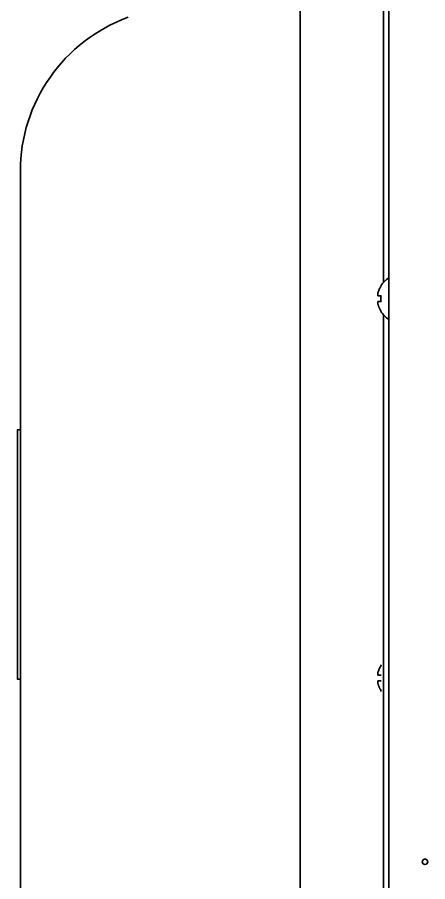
# Model space of a CAD drawing. Extents: x 5987 to 10491, y -672 to 3708.
# Drawn here: x 9463.5 to 9538.6, y 1456.2 to 1614.3 of the extents above; entities that cross this region are included whole.
import ezdxf

# ---------------------------------------------------------------- set-up
doc = ezdxf.new("R2010")
doc.units = 0
doc.header["$LTSCALE"] = 5
doc.layers.add('1', color=7, linetype='CONTINUOUS', true_color=0xffffff)

msp = doc.modelspace()

# ---------------------------------------------------------------- linework, layer by layer
at = {"layer": '1', "color": 7, "linetype": 'Continuous', "lineweight": 35}
for p, q in [((9515.27, 1387.74), (9515.27, 2406.35)), ((9531.47, 1373.93), (9531.47, 2390.96)), ((9530.47, 2347.87), (9530.47, 1565.79)), ((9464.07, 1416.77), (9464.07, 1586.09)), ((9529.99, 1565.13), (9530.03, 1565.13)), ((9530.03, 1560.53), (9529.99, 1560.53)), ((9530.47, 1559.88), (9530.47, 1374.53)), ((9464.07, 1538.81), (9463.51, 1538.81)), ((9463.57, 1523.97), (9463.51, 1523.97)), ((9463.51, 1508.08), (9463.57, 1508.08)), ((9530.07, 1495.85), (9529.99, 1495.73)), ((9529.99, 1495.73), (9530.03, 1495.73)), ((9463.51, 1493.24), (9464.07, 1493.24)), ((9530.03, 1491.13), (9529.99, 1491.13)), ((9529.99, 1491.13), (9530.07, 1491))]:
    msp.add_line(p, q, dxfattribs=at)
msp.add_circle((9538.07, 1459.83), 0.5, dxfattribs=at)
for centre, radius, start, end in [((9494.07, 1586.09), 30, 110, 180), ((9534.09, 1562.63), 4.8, 123.082, 148.6273), ((9534.09, 1563.03), 4.8, 211.3727, 236.918)]:
    msp.add_arc(centre, radius, start, end, dxfattribs=at)
for points in [[(9529.48, 1563.83), (9529.47, 1563.8), (9529.47, 1563.75), (9529.46, 1563.68), (9529.46, 1563.61), (9529.46, 1563.54), (9529.46, 1563.47), (9529.47, 1563.4), (9529.47, 1563.35), (9529.48, 1563.33)], [(9529.48, 1562.33), (9529.47, 1562.3), (9529.47, 1562.25), (9529.46, 1562.18), (9529.46, 1562.1), (9529.46, 1562.03), (9529.46, 1561.96), (9529.47, 1561.9), (9529.47, 1561.85), (9529.48, 1561.83)], [(9529.48, 1563.33), (9529.49, 1563.33), (9529.52, 1563.33), (9529.57, 1563.33), (9529.63, 1563.33), (9529.69, 1563.33), (9529.76, 1563.33), (9529.83, 1563.33), (9529.92, 1563.33), (9529.99, 1563.33), (9530.03, 1563.33)], [(9530.03, 1563.33), (9530.01, 1563.16), (9529.98, 1562.83), (9530.01, 1562.49), (9530.03, 1562.33)], [(9529.48, 1561.83), (9529.49, 1561.77), (9529.52, 1561.66), (9529.57, 1561.5), (9529.63, 1561.34), (9529.69, 1561.19), (9529.76, 1561.04), (9529.83, 1560.88), (9529.92, 1560.71), (9529.99, 1560.59), (9530.03, 1560.53)], [(9529.48, 1494.43), (9529.47, 1494.4), (9529.47, 1494.35), (9529.46, 1494.28), (9529.46, 1494.21), (9529.46, 1494.14), (9529.46, 1494.07), (9529.47, 1494), (9529.47, 1493.95), (9529.48, 1493.93)], [(9529.48, 1492.93), (9529.47, 1492.9), (9529.47, 1492.85), (9529.46, 1492.78), (9529.46, 1492.7), (9529.46, 1492.63), (9529.46, 1492.56), (9529.47, 1492.5), (9529.47, 1492.45), (9529.48, 1492.43)], [(9529.48, 1493.93), (9529.49, 1493.93), (9529.52, 1493.93), (9529.57, 1493.93), (9529.63, 1493.93), (9529.69, 1493.93), (9529.76, 1493.93), (9529.83, 1493.93), (9529.92, 1493.93), (9529.99, 1493.93), (9530.03, 1493.93)], [(9529.48, 1492.43), (9529.49, 1492.37), (9529.52, 1492.26), (9529.57, 1492.1), (9529.63, 1491.94), (9529.69, 1491.79), (9529.76, 1491.64), (9529.83, 1491.48), (9529.92, 1491.31), (9529.99, 1491.19), (9530.03, 1491.13)]]:
    msp.add_open_spline(points, degree=3, dxfattribs=at)
for points, knots in [([(9530.03, 1565.13), (9529.9, 1564.92), (9529.8, 1564.71), (9529.66, 1564.39), (9529.62, 1564.28), (9529.54, 1564.05), (9529.51, 1563.94), (9529.48, 1563.83)], [0, 0, 0, 0, 0.5, 0.5, 0.75, 0.75, 1, 1, 1, 1]), ([(9530.03, 1562.33), (9529.9, 1562.33), (9529.8, 1562.33), (9529.66, 1562.33), (9529.62, 1562.33), (9529.54, 1562.33), (9529.51, 1562.33), (9529.48, 1562.33)], [0, 0, 0, 0, 0.5, 0.5, 0.75, 0.75, 1, 1, 1, 1]), ([(9463.57, 1516.03), (9463.57, 1516.88), (9463.57, 1518.7), (9463.57, 1522.66), (9463.57, 1527.61), (9463.57, 1532.44), (9463.57, 1536.22), (9463.57, 1538.36), (9463.57, 1538.81), (9463.57, 1538.81)], [0, 0, 0, 0, 0.039851, 0.084644, 0.199057, 0.358684, 0.562975, 0.795837, 1, 1, 1, 1]), ([(9463.57, 1493.24), (9463.57, 1493.24), (9463.57, 1493.69), (9463.57, 1495.83), (9463.57, 1499.61), (9463.57, 1504.44), (9463.57, 1509.4), (9463.57, 1513.35), (9463.57, 1515.17), (9463.57, 1516.03)], [0, 0, 0, 0, 0.204163, 0.437025, 0.641316, 0.800943, 0.915356, 0.960149, 1, 1, 1, 1]), ([(9530.03, 1495.73), (9529.9, 1495.52), (9529.8, 1495.31), (9529.66, 1494.99), (9529.62, 1494.88), (9529.54, 1494.65), (9529.51, 1494.54), (9529.48, 1494.43)], [0, 0, 0, 0, 0.5, 0.5, 0.75, 0.75, 1, 1, 1, 1]), ([(9530.03, 1492.93), (9529.9, 1492.93), (9529.8, 1492.93), (9529.66, 1492.93), (9529.62, 1492.93), (9529.54, 1492.93), (9529.51, 1492.93), (9529.48, 1492.93)], [0, 0, 0, 0, 0.5, 0.5, 0.75, 0.75, 1, 1, 1, 1])]:
    msp.add_open_spline(points, degree=3, knots=knots, dxfattribs=at)

doc.saveas('drawing.dxf')
